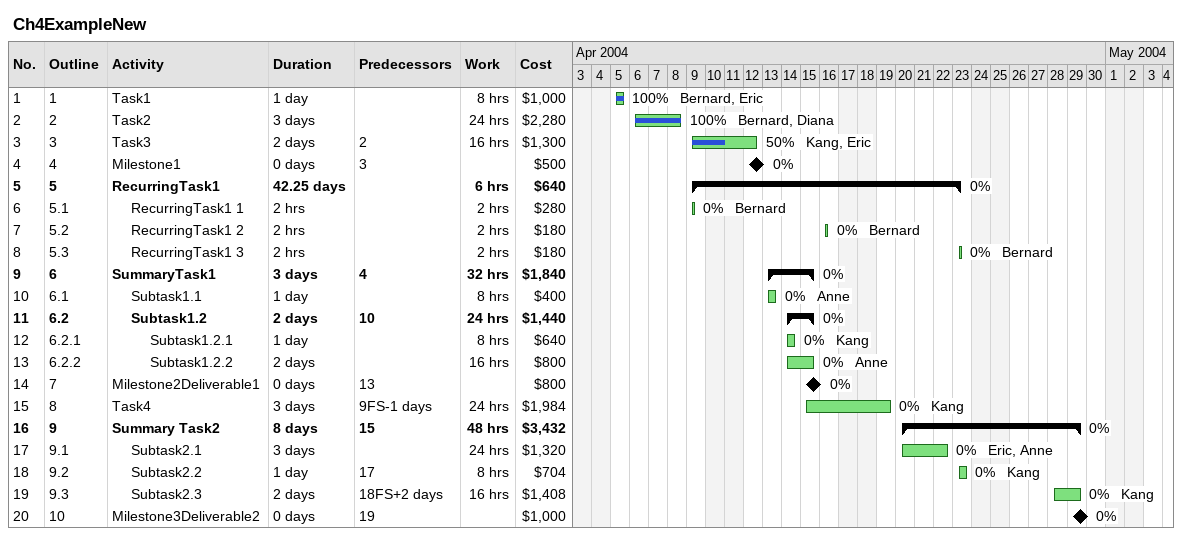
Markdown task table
Ch4ExampleNew

| ID | WBS | Task | Duration | Start | Finish | Predecessors | Resources | % complete | Work (h) | Cost ($) |
|---|---|---|---|---|---|---|---|---|---|---|
| 1 | 1 | Task1 | 1d | 2004-04-05 | 2004-04-05 |  | Bernard, Eric | 100 | 8 | 1000 |
| 2 | 2 | Task2 | 3d | 2004-04-06 | 2004-04-08 |  | Bernard, Diana | 100 | 24 | 2280 |
| 3 | 3 | Task3 | 2d | 2004-04-09 | 2004-04-12 | 2 | Kang, Eric | 50 | 16 | 1300 |
| 4 | 4 | Milestone1 | 0d | 2004-04-12 | 2004-04-12 | 3 |  | 0 |  | 500 |
| 5 | 5 | **RecurringTask1** | 42.25d | 2004-04-09 | 2004-04-23 |  |  | 0 | 6 | 640 |
| 6 | 5.1 | RecurringTask1 1 | 2h | 2004-04-09 | 2004-04-09 |  | Bernard | 0 | 2 | 280 |
| 7 | 5.2 | RecurringTask1 2 | 2h | 2004-04-16 | 2004-04-16 |  | Bernard | 0 | 2 | 180 |
| 8 | 5.3 | RecurringTask1 3 | 2h | 2004-04-23 | 2004-04-23 |  | Bernard | 0 | 2 | 180 |
| 9 | 6 | **SummaryTask1** | 3d | 2004-04-13 | 2004-04-15 | 4 |  | 0 | 32 | 1840 |
| 10 | 6.1 | Subtask1.1 | 1d | 2004-04-13 | 2004-04-13 |  | Anne | 0 | 8 | 400 |
| 11 | 6.2 | **Subtask1.2** | 2d | 2004-04-14 | 2004-04-15 | 10 |  | 0 | 24 | 1440 |
| 12 | 6.2.1 | Subtask1.2.1 | 1d | 2004-04-14 | 2004-04-14 |  | Kang | 0 | 8 | 640 |
| 13 | 6.2.2 | Subtask1.2.2 | 2d | 2004-04-14 | 2004-04-15 |  | Anne | 0 | 16 | 800 |
| 14 | 7 | Milestone2Deliverable1 | 0d | 2004-04-15 | 2004-04-15 | 13 |  | 0 |  | 800 |
| 15 | 8 | Task4 | 3d | 2004-04-15 | 2004-04-19 | 9FS-1d | Kang | 0 | 24 | 1984 |
| 16 | 9 | **Summary Task2** | 8d | 2004-04-20 | 2004-04-29 | 15 |  | 0 | 48 | 3432 |
| 17 | 9.1 | Subtask2.1 | 3d | 2004-04-20 | 2004-04-22 |  | Eric, Anne | 0 | 24 | 1320 |
| 18 | 9.2 | Subtask2.2 | 1d | 2004-04-23 | 2004-04-23 | 17 | Kang | 0 | 8 | 704 |
| 19 | 9.3 | Subtask2.3 | 2d | 2004-04-28 | 2004-04-29 | 18FS+2d | Kang | 0 | 16 | 1408 |
| 20 | 10 | Milestone3Deliverable2 | 0d | 2004-04-29 | 2004-04-29 | 19 |  | 0 |  | 1000 |
